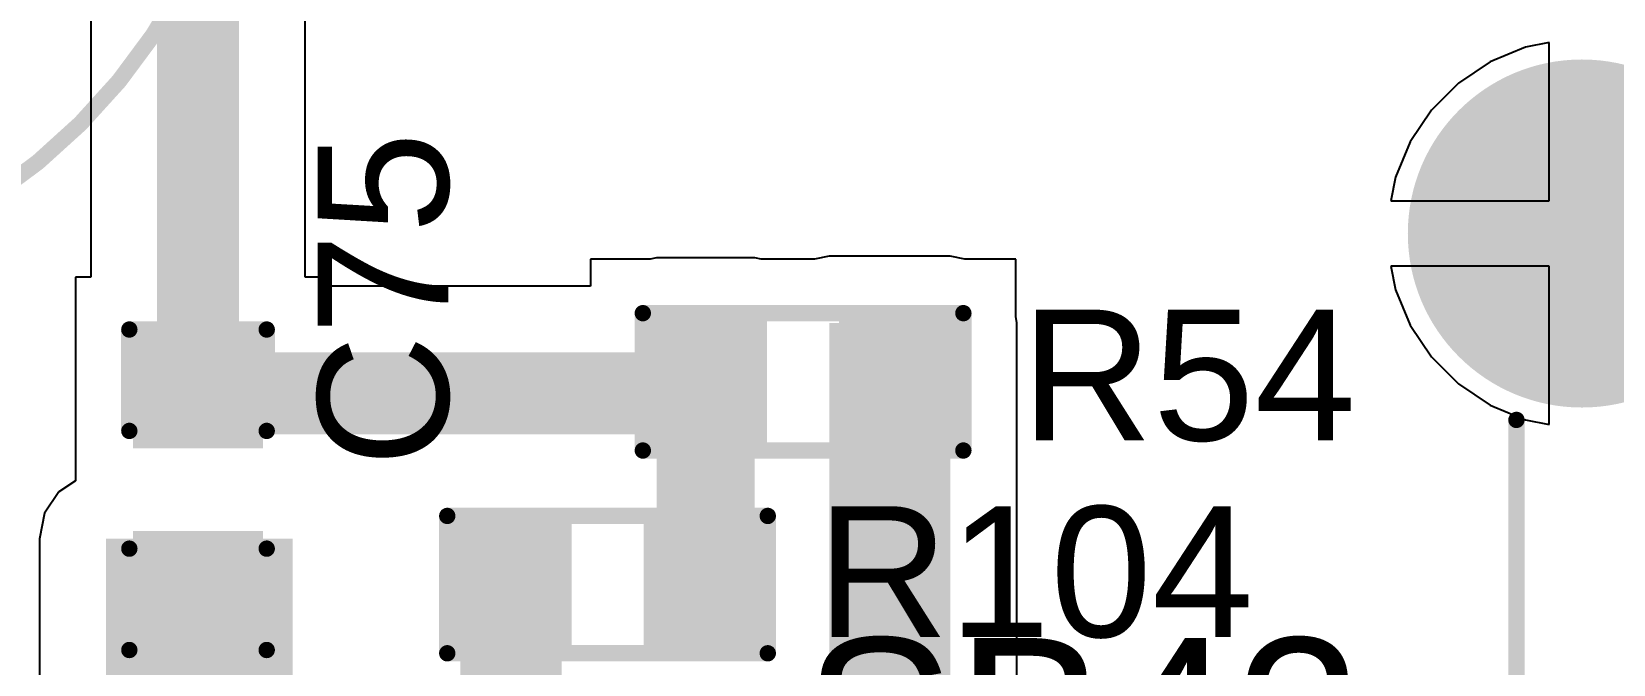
# Model space of a CAD drawing. Header units: millimetres. Extents: x -3 to 5437, y -3 to 5435.
# Drawn here: x 183.49 to 195.77, y 105.68 to 110.59 of the extents above; entities that cross this region are included whole.
import ezdxf

# ---------------------------------------------------------------- set-up
doc = ezdxf.new("R2010")
doc.units = ezdxf.units.MM
for name, color, linetype in [('BottomLayer', 5, 'Continuous'), ('BottomSolder', 6, 'Continuous'), ('MultiLayer', 9, 'Continuous'), ('PadHoleLayer', 156, 'Continuous'), ('TopLayer', 1, 'Continuous'), ('TopOverlay', 2, 'Continuous'), ('TopPaste', 8, 'Continuous'), ('TopSolder', 216, 'Continuous')]:
    doc.layers.add(name, color=color, linetype=linetype)
doc.styles.add('Arial', font='', dxfattribs={"height": 0.2})
doc.styles.get('Arial').set_extended_font_data('Arial')

# ---------------------------------------------------------------- blocks, each defined once
blk = doc.blocks.new('HJ_SMA508_272')
at = {"layer": 'BottomLayer'}
h = blk.add_hatch(color=5, dxfattribs=at)
edge = h.paths.add_edge_path()
edge.add_arc((-2.54, 2.54), 1.25000004, 0, 360)
h = blk.add_hatch(color=5, dxfattribs=at)
edge = h.paths.add_edge_path()
edge.add_arc((2.54, 2.54), 1.25000004, 0, 360)
h = blk.add_hatch(color=5, dxfattribs=at)
edge = h.paths.add_edge_path()
edge.add_arc((0, 0), 1.25000004, 0, 360)
h = blk.add_hatch(color=5, dxfattribs=at)
edge = h.paths.add_edge_path()
edge.add_arc((-2.54, -2.54), 1.25000004, 0, 360)
h = blk.add_hatch(color=5, dxfattribs=at)
edge = h.paths.add_edge_path()
edge.add_arc((2.54, -2.54), 1.25000004, 0, 360)
at = {"layer": 'BottomSolder'}
h = blk.add_hatch(color=6, dxfattribs=at)
edge = h.paths.add_edge_path()
edge.add_arc((-2.54, 2.54), 1.35160004, 0, 360)
h = blk.add_hatch(color=6, dxfattribs=at)
edge = h.paths.add_edge_path()
edge.add_arc((2.54, 2.54), 1.35160004, 0, 360)
h = blk.add_hatch(color=6, dxfattribs=at)
edge = h.paths.add_edge_path()
edge.add_arc((0, 0), 1.35160004, 0, 360)
h = blk.add_hatch(color=6, dxfattribs=at)
edge = h.paths.add_edge_path()
edge.add_arc((-2.54, -2.54), 1.35160004, 0, 360)
h = blk.add_hatch(color=6, dxfattribs=at)
edge = h.paths.add_edge_path()
edge.add_arc((2.54, -2.54), 1.35160004, 0, 360)
at = {"layer": 'MultiLayer'}
h = blk.add_hatch(color=9, dxfattribs=at)
edge = h.paths.add_edge_path()
edge.add_arc((-2.54, 2.54), 1.25000004, 0, 360)
h = blk.add_hatch(color=9, dxfattribs=at)
edge = h.paths.add_edge_path()
edge.add_arc((2.54, 2.54), 1.25000004, 0, 360)
h = blk.add_hatch(color=9, dxfattribs=at)
edge = h.paths.add_edge_path()
edge.add_arc((0, 0), 1.25000004, 0, 360)
h = blk.add_hatch(color=9, dxfattribs=at)
edge = h.paths.add_edge_path()
edge.add_arc((-2.54, -2.54), 1.25000004, 0, 360)
h = blk.add_hatch(color=9, dxfattribs=at)
edge = h.paths.add_edge_path()
edge.add_arc((2.54, -2.54), 1.25000004, 0, 360)
at = {"layer": 'PadHoleLayer'}
h = blk.add_hatch(color=156, dxfattribs=at)
edge = h.paths.add_edge_path()
edge.add_arc((-2.54, 2.54), 0.7499985, 0, 360)
h = blk.add_hatch(color=156, dxfattribs=at)
edge = h.paths.add_edge_path()
edge.add_arc((2.54, 2.54), 0.7499985, 0, 360)
h = blk.add_hatch(color=156, dxfattribs=at)
edge = h.paths.add_edge_path()
edge.add_arc((0, 0), 0.6999985999999999, 0, 360)
h = blk.add_hatch(color=156, dxfattribs=at)
edge = h.paths.add_edge_path()
edge.add_arc((-2.54, -2.54), 0.7499985, 0, 360)
h = blk.add_hatch(color=156, dxfattribs=at)
edge = h.paths.add_edge_path()
edge.add_arc((2.54, -2.54), 0.7499985, 0, 360)
at = {"layer": 'TopLayer'}
h = blk.add_hatch(color=1, dxfattribs=at)
edge = h.paths.add_edge_path()
edge.add_arc((-2.54, 2.54), 1.25000004, 0, 360)
h = blk.add_hatch(color=1, dxfattribs=at)
edge = h.paths.add_edge_path()
edge.add_arc((2.54, 2.54), 1.25000004, 0, 360)
h = blk.add_hatch(color=1, dxfattribs=at)
edge = h.paths.add_edge_path()
edge.add_arc((0, 0), 1.25000004, 0, 360)
h = blk.add_hatch(color=1, dxfattribs=at)
edge = h.paths.add_edge_path()
edge.add_arc((-2.54, -2.54), 1.25000004, 0, 360)
h = blk.add_hatch(color=1, dxfattribs=at)
edge = h.paths.add_edge_path()
edge.add_arc((2.54, -2.54), 1.25000004, 0, 360)
at = {"layer": 'TopSolder'}
h = blk.add_hatch(color=216, dxfattribs=at)
edge = h.paths.add_edge_path()
edge.add_arc((-2.54, 2.54), 1.35160004, 0, 360)
h = blk.add_hatch(color=216, dxfattribs=at)
edge = h.paths.add_edge_path()
edge.add_arc((2.54, 2.54), 1.35160004, 0, 360)
h = blk.add_hatch(color=216, dxfattribs=at)
edge = h.paths.add_edge_path()
edge.add_arc((0, 0), 1.35160004, 0, 360)
h = blk.add_hatch(color=216, dxfattribs=at)
edge = h.paths.add_edge_path()
edge.add_arc((-2.54, -2.54), 1.35160004, 0, 360)
h = blk.add_hatch(color=216, dxfattribs=at)
edge = h.paths.add_edge_path()
edge.add_arc((2.54, -2.54), 1.35160004, 0, 360)
at = {"layer": 'TopOverlay', "const_width": 0.127}
for points in [[(1.143, 3.048), (-1.0922, 3.048)], [(-3.048, -1.143), (-3.048, 1.0922)], [(3.048, -1.143), (3.048, 1.0922)], [(1.143, -3.048), (-1.0922, -3.048)]]:
    blk.add_lwpolyline(points, dxfattribs=at)
at = {"layer": 'TopOverlay', "const_width": 0.0635}
for points in [[(-1.12395, 3.048, 1), (-1.06045, 3.048, 1)], [(1.11125, 3.048, 1), (1.17475, 3.048, 1)], [(-3.07975, 1.0922, 1), (-3.01625, 1.0922, 1)], [(3.01625, 1.0922, 1), (3.07975, 1.0922, 1)], [(-3.07975, -1.143, 1), (-3.01625, -1.143, 1)], [(3.01625, -1.143, 1), (3.07975, -1.143, 1)], [(-1.12395, -3.048, 1), (-1.06045, -3.048, 1)], [(1.11125, -3.048, 1), (1.17475, -3.048, 1)]]:
    blk.add_lwpolyline(points, format="xyb", close=True, dxfattribs=at)
blk = doc.blocks.new('C__0603_277')
at = {"layer": 'TopLayer'}
for points in [[(-0.3809999999999999, 0.4445), (-0.3809999999999999, -0.4445), (-1.143, -0.4445), (-1.143, 0.4445)], [(1.143, 0.4445), (1.143, -0.4445), (0.3809999999999999, -0.4445), (0.3809999999999999, 0.4445)]]:
    blk.add_hatch(color=1, dxfattribs=at).paths.add_polyline_path(points)
at = {"layer": 'TopPaste'}
for points in [[(-0.3809999999999999, 0.4445), (-0.3809999999999999, -0.4445), (-1.143, -0.4445), (-1.143, 0.4445)], [(1.143, 0.4445), (1.143, -0.4445), (0.3809999999999999, -0.4445), (0.3809999999999999, 0.4445)]]:
    blk.add_hatch(color=8, dxfattribs=at).paths.add_polyline_path(points)
at = {"layer": 'TopSolder'}
for points in [[(-0.3210001199999999, 0.50449988), (-0.3210001199999999, -0.50449988), (-1.20299988, -0.50449988), (-1.20299988, 0.50449988)], [(1.20299988, 0.50449988), (1.20299988, -0.50449988), (0.3210001199999999, -0.50449988), (0.3210001199999999, 0.50449988)]]:
    blk.add_hatch(color=216, dxfattribs=at).paths.add_polyline_path(points)
at = {"layer": 'TopOverlay', "const_width": 0.127}
for points in [[(-1.2446, 0.5334), (-1.2446, -0.5334)], [(-1.2446, 0.5334), (-0.4571999999999999, 0.5334)], [(0.4571999999999999, 0.5334), (1.2446, 0.5334)], [(1.2446, 0.5334), (1.2446, -0.5334)], [(-1.2446, -0.5334), (-0.4571999999999999, -0.5334)], [(0.4571999999999999, -0.5334), (1.2446, -0.5334)]]:
    blk.add_lwpolyline(points, dxfattribs=at)
at = {"layer": 'TopOverlay', "const_width": 0.0635}
for points in [[(-1.27635, 0.5334, 1), (-1.21285, 0.5334, 1)], [(-1.27635, 0.5334, 1), (-1.21285, 0.5334, 1)], [(-0.4889499999999999, 0.5334, 1), (-0.42545, 0.5334, 1)], [(0.42545, 0.5334, 1), (0.4889499999999999, 0.5334, 1)], [(1.21285, 0.5334, 1), (1.27635, 0.5334, 1)], [(1.21285, 0.5334, 1), (1.27635, 0.5334, 1)], [(-1.27635, -0.5334, 1), (-1.21285, -0.5334, 1)], [(-1.27635, -0.5334, 1), (-1.21285, -0.5334, 1)], [(-0.4889499999999999, -0.5334, 1), (-0.42545, -0.5334, 1)], [(0.42545, -0.5334, 1), (0.4889499999999999, -0.5334, 1)], [(1.21285, -0.5334, 1), (1.27635, -0.5334, 1)], [(1.21285, -0.5334, 1), (1.27635, -0.5334, 1)]]:
    blk.add_lwpolyline(points, format="xyb", close=True, dxfattribs=at)
blk = doc.blocks.new('AS312_283')
at = {"layer": 'TopOverlay', "const_width": 0.127}
blk.add_lwpolyline([(4.54999852, 1.27, 1), (-4.550003599999999, 1.27, 1)], format="xyb", close=True, dxfattribs=at)
blk = doc.blocks.new('RES_0603_426')
at = {"layer": 'TopLayer'}
for points in [[(-0.3809999999999999, 0.4445), (-0.3810000000000001, -0.4445), (-1.143, -0.4445), (-1.143, 0.4445)], [(1.143, 0.4445), (1.143, -0.4445), (0.3809999999999999, -0.4445), (0.3810000000000001, 0.4445)]]:
    blk.add_hatch(color=1, dxfattribs=at).paths.add_polyline_path(points)
at = {"layer": 'TopPaste'}
for points in [[(-0.3809999999999999, 0.4445), (-0.3810000000000001, -0.4445), (-1.143, -0.4445), (-1.143, 0.4445)], [(1.143, 0.4445), (1.143, -0.4445), (0.3809999999999999, -0.4445), (0.3810000000000001, 0.4445)]]:
    blk.add_hatch(color=8, dxfattribs=at).paths.add_polyline_path(points)
at = {"layer": 'TopSolder'}
for points in [[(-0.2793999999999999, 0.5460999999999999), (-0.2794, -0.5461), (-1.2446, -0.5460999999999999), (-1.2446, 0.5461)], [(1.2446, 0.5460999999999999), (1.2446, -0.5461), (0.2793999999999999, -0.5460999999999999), (0.2794, 0.5461)]]:
    blk.add_hatch(color=216, dxfattribs=at).paths.add_polyline_path(points)
at = {"layer": 'TopOverlay', "const_width": 0.127}
for points in [[(-1.2446, 0.5334), (1.2446, 0.5334)], [(-1.2446, -0.5334), (-1.2446, 0.5334)], [(1.2446, -0.5334), (1.2446, 0.5334)], [(-1.2446, -0.5334), (1.2446, -0.5334)]]:
    blk.add_lwpolyline(points, dxfattribs=at)
at = {"layer": 'TopOverlay', "const_width": 0.0635}
for points in [[(-1.27635, 0.5334, 1), (-1.21285, 0.5334, 1)], [(-1.27635, 0.5334, 1), (-1.21285, 0.5334, 1)], [(1.21285, 0.5334, 1), (1.27635, 0.5334, 1)], [(1.21285, 0.5334, 1), (1.27635, 0.5334, 1)], [(-1.27635, -0.5334, 1), (-1.21285, -0.5334, 1)], [(-1.27635, -0.5334, 1), (-1.21285, -0.5334, 1)], [(1.21285, -0.5334, 1), (1.27635, -0.5334, 1)], [(1.21285, -0.5334, 1), (1.27635, -0.5334, 1)]]:
    blk.add_lwpolyline(points, format="xyb", close=True, dxfattribs=at)
blk = doc.blocks.new('RES_0603_427')
at = {"layer": 'TopLayer'}
for points in [[(-0.3809999999999999, 0.4445), (-0.3809999999999999, -0.4445), (-1.143, -0.4445), (-1.143, 0.4445)], [(1.143, 0.4445), (1.143, -0.4445), (0.3809999999999999, -0.4445), (0.3809999999999999, 0.4445)]]:
    blk.add_hatch(color=1, dxfattribs=at).paths.add_polyline_path(points)
at = {"layer": 'TopPaste'}
for points in [[(-0.3809999999999999, 0.4445), (-0.3809999999999999, -0.4445), (-1.143, -0.4445), (-1.143, 0.4445)], [(1.143, 0.4445), (1.143, -0.4445), (0.3809999999999999, -0.4445), (0.3809999999999999, 0.4445)]]:
    blk.add_hatch(color=8, dxfattribs=at).paths.add_polyline_path(points)
at = {"layer": 'TopSolder'}
for points in [[(-0.2794, 0.5460999999999999), (-0.2794, -0.5460999999999999), (-1.2446, -0.5460999999999999), (-1.2446, 0.5460999999999999)], [(1.2446, 0.5460999999999999), (1.2446, -0.5460999999999999), (0.2794, -0.5460999999999999), (0.2794, 0.5460999999999999)]]:
    blk.add_hatch(color=216, dxfattribs=at).paths.add_polyline_path(points)
at = {"layer": 'TopOverlay', "const_width": 0.127}
for points in [[(-1.2446, 0.5334), (-1.2446, -0.5334)], [(1.2446, 0.5334), (-1.2446, 0.5334)], [(1.2446, 0.5334), (1.2446, -0.5334)], [(1.2446, -0.5334), (-1.2446, -0.5334)]]:
    blk.add_lwpolyline(points, dxfattribs=at)
at = {"layer": 'TopOverlay', "const_width": 0.0635}
for points in [[(-1.27635, 0.5334, 1), (-1.21285, 0.5334, 1)], [(-1.27635, 0.5334, 1), (-1.21285, 0.5334, 1)], [(1.21285, 0.5334, 1), (1.27635, 0.5334, 1)], [(1.21285, 0.5334, 1), (1.27635, 0.5334, 1)], [(-1.27635, -0.5334, 1), (-1.21285, -0.5334, 1)], [(-1.27635, -0.5334, 1), (-1.21285, -0.5334, 1)], [(1.21285, -0.5334, 1), (1.27635, -0.5334, 1)], [(1.21285, -0.5334, 1), (1.27635, -0.5334, 1)]]:
    blk.add_lwpolyline(points, format="xyb", close=True, dxfattribs=at)

msp = doc.modelspace()

# ---------------------------------------------------------------- hatches: boundary and pattern name
at = {"layer": 'TopLayer'}
for points in [[(188.34285166, 105.85537376), (189.10485166, 105.85537376), (189.10485166, 108.31917376), (188.34285166, 108.31917376)], [(189.68383704, 101.47667284), (190.62363704, 101.47667284), (190.62363704, 108.33187376), (189.68383704, 108.33187376)], [(184.06783608, 103.64837284), (185.51783572, 103.64837284), (185.51783572, 106.65547376), (184.06783608, 106.65547376)], [(186.81885166, 104.59097192), (187.60625166, 104.59097192), (187.60625166, 106.74437376), (186.81885166, 106.74437376)]]:
    msp.add_hatch(color=1, dxfattribs=at).paths.add_polyline_path(points)

# ---------------------------------------------------------------- linework, layer by layer
at = {"layer": 'BottomLayer'}
for p, q in [((195.08995018, 110.47306836), (194.81623978, 110.35969292)), ((195.2746412, 110.50980438), (195.08995018, 110.47306836)), ((195.2746412, 109.2808711), (195.2746412, 110.50980438)), ((194.81623978, 110.35969292), (194.56990804, 110.19509838)), ((194.56990804, 110.19509838), (194.360419, 109.98560934)), ((194.360419, 109.98560934), (194.19582446, 109.7392776)), ((194.19582446, 109.7392776), (194.08244902, 109.4655672)), ((194.08244902, 109.4655672), (194.04571046, 109.2808711)), ((194.04571046, 109.2808711), (195.2746412, 109.2808711)), ((195.2746412, 108.7728711), (194.04570792, 108.7728711)), ((194.04570792, 108.7728711), (194.08244902, 108.58816484)), ((195.2746412, 107.54392766), (195.2746412, 108.7728711)), ((194.08244902, 108.58816484), (194.19582446, 108.31445444)), ((194.19582446, 108.31445444), (194.360419, 108.0681227)), ((194.360419, 108.0681227), (194.56990804, 107.85863366)), ((194.56990804, 107.85863366), (194.81623978, 107.69403912)), ((194.81623978, 107.69403912), (195.08995018, 107.58066368)), ((195.08995018, 107.58066368), (195.2746412, 107.54392766))]:
    msp.add_line(p, q, dxfattribs=at)
at = {"layer": 'TopLayer'}
for p, q in [((185.6142592, 108.68747376), (185.6142592, 112.56028034)), ((183.94901488, 112.2153966), (183.94901488, 108.68747376)), ((195.08995018, 110.47306836), (194.81623978, 110.35969292)), ((195.2746412, 110.50980438), (195.08995018, 110.47306836)), ((195.2746412, 109.2808711), (195.2746412, 110.50980438)), ((194.81623978, 110.35969292), (194.56990804, 110.19509838)), ((194.56990804, 110.19509838), (194.360419, 109.98560934)), ((194.360419, 109.98560934), (194.19582446, 109.7392776)), ((194.19582446, 109.7392776), (194.08244902, 109.4655672)), ((194.08244902, 109.4655672), (194.04571046, 109.2808711)), ((194.04571046, 109.2808711), (195.2746412, 109.2808711)), ((188.34285166, 108.83712548), (188.29281874, 108.82717376)), ((189.10485166, 108.83712548), (188.34285166, 108.83712548)), ((189.15488458, 108.82717376), (189.10485166, 108.83712548)), ((189.68383704, 108.84982548), (189.56995614, 108.82717376)), ((190.62363704, 108.84982548), (189.68383704, 108.84982548)), ((190.73751794, 108.82717376), (190.62363704, 108.84982548)), ((188.29281874, 108.82717376), (187.82963704, 108.82717376)), ((187.82963704, 108.82717376), (187.82963704, 108.61839592)), ((189.56995614, 108.82717376), (189.15488458, 108.82717376)), ((191.13163704, 108.82717376), (190.73751794, 108.82717376)), ((191.13163704, 108.38190668), (191.13163704, 108.82717376)), ((195.2746412, 108.7728711), (194.04570792, 108.7728711)), ((194.04570792, 108.7728711), (194.08244902, 108.58816484)), ((195.2746412, 107.54392766), (195.2746412, 108.7728711)), ((183.94901488, 108.68747376), (183.82913704, 108.68747376)), ((183.82913704, 108.68747376), (183.82913704, 107.10694606)), ((185.73413704, 108.68747376), (185.6142592, 108.68747376)), ((185.73413704, 108.61839592), (185.73413704, 108.68747376)), ((187.82963704, 108.61839592), (185.73413704, 108.61839592)), ((194.08244902, 108.58816484), (194.19582446, 108.31445444)), ((191.14158876, 108.33187376), (191.13163704, 108.38190668)), ((191.14158876, 101.62352548), (191.14158876, 108.33187376)), ((194.19582446, 108.31445444), (194.360419, 108.0681227)), ((194.360419, 108.0681227), (194.56990804, 107.85863366)), ((194.56990804, 107.85863366), (194.81623978, 107.69403912)), ((194.81623978, 107.69403912), (195.08995018, 107.58066368)), ((195.08995018, 107.58066368), (195.2746412, 107.54392766)), ((183.7015884, 107.02172144), (183.58931024, 106.8536852)), ((183.82913704, 107.10694606), (183.7015884, 107.02172144)), ((183.58931024, 106.8536852), (183.54988436, 106.65547376)), ((183.54988436, 106.65547376), (183.54988436, 103.64837284))]:
    msp.add_line(p, q, dxfattribs=at)
at = {"layer": 'TopLayer', "const_width": 0.635}
for points in [[(184.78163704, 107.79847376), (184.78163704, 112.56028034)], [(184.78163704, 107.78577376), (184.78163704, 107.79847376)], [(184.78163704, 107.78577376), (188.71863704, 107.78577376)]]:
    msp.add_lwpolyline(points, dxfattribs=at)
at = {"layer": 'TopLayer', "const_width": 0.3175}
for points in [[(184.62288704, 107.79847376, 1), (184.94038704, 107.79847376, 1)], [(184.62288704, 107.79847376, 1), (184.94038704, 107.79847376, 1)], [(184.62288704, 107.78577376, 1), (184.94038704, 107.78577376, 1)], [(184.62288704, 107.78577376, 1), (184.94038704, 107.78577376, 1)], [(188.55988704, 107.78577376, 1), (188.87738704, 107.78577376, 1)]]:
    msp.add_lwpolyline(points, format="xyb", close=True, dxfattribs=at)

# ---------------------------------------------------------------- block references
for name, p, rotation in [('AS312_283', (179.75357496, 113.9962414), 225), ('HJ_SMA508_272', (198.06865136, 106.48686602), 270), ('RES_0603_427', (189.48063704, 107.87467376), 180), ('C__0603_277', (184.78163704, 107.03647376), 90)]:
    msp.add_blockref(name, p, dxfattribs=dict(rotation=rotation))
msp.add_blockref('RES_0603_426', (187.96185166, 106.29987376))

# ---------------------------------------------------------------- texts
at = {"layer": 'TopOverlay', "style": 'Arial'}
msp.add_text('C75', height=1.016, rotation=90, dxfattribs=at).set_placement((186.72668776, 107.21342286))
for s, height, p in [('R54', 1.016, (191.17187064, 107.41921874)), ('R104', 1.016, (189.58617404, 105.8927651)), ('SB42', 1.27, (189.48054306, 104.61493428))]:
    msp.add_text(s, height=height, dxfattribs=at).set_placement(p)

doc.saveas('drawing.dxf')
